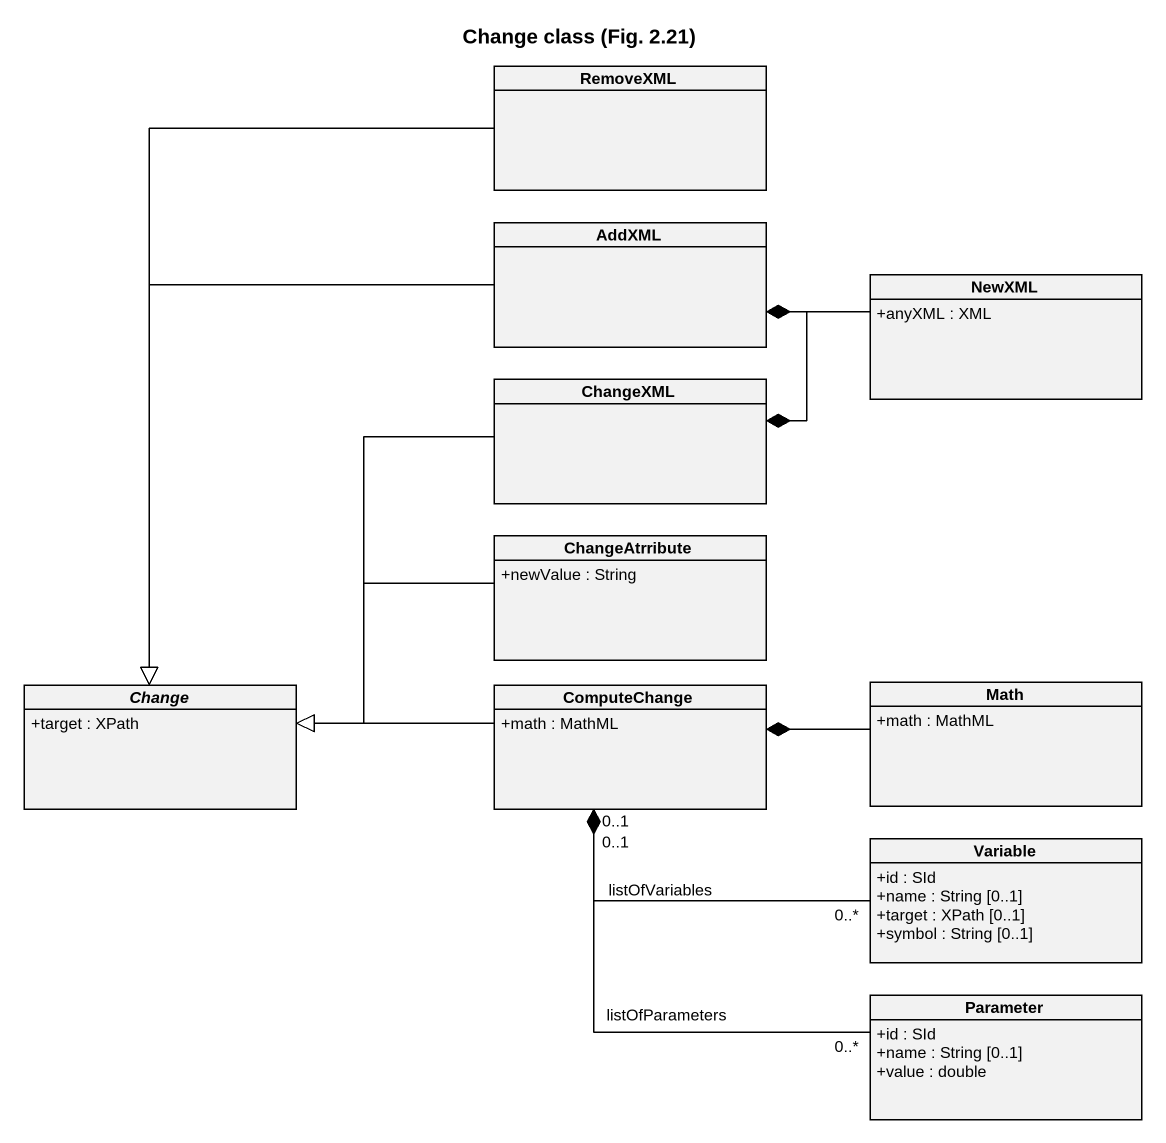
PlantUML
@startuml
title Change class (Fig. 2.21)
hide circle
hide empty members
skinparam classAttributeIconSize 0
class RemoveXML
class AddXML
class NewXML {
  +anyXML : XML
}
class ChangeXML
class ChangeAtrribute {
  +newValue : String
}
abstract class Change {
  +target : XPath
}
class ComputeChange {
  +math : MathML
}
class Math {
  +math : MathML
}
class Variable {
  +id : SId
  +name : String [0..1]
  +target : XPath [0..1]
  +symbol : String [0..1]
}
class Parameter {
  +id : SId
  +name : String [0..1]
  +value : double
}
RemoveXML --|> Change
AddXML *-right- NewXML
AddXML --|> Change
ChangeXML *-right- NewXML
ChangeXML --|> Change
ChangeAtrribute -left-|> Change
ComputeChange -left-|> Change
ComputeChange *-right- Math
ComputeChange "0..1" *-right- "0..*" Variable : listOfVariables
ComputeChange "0..1" *-- "0..*" Parameter : listOfParameters
@enduml
